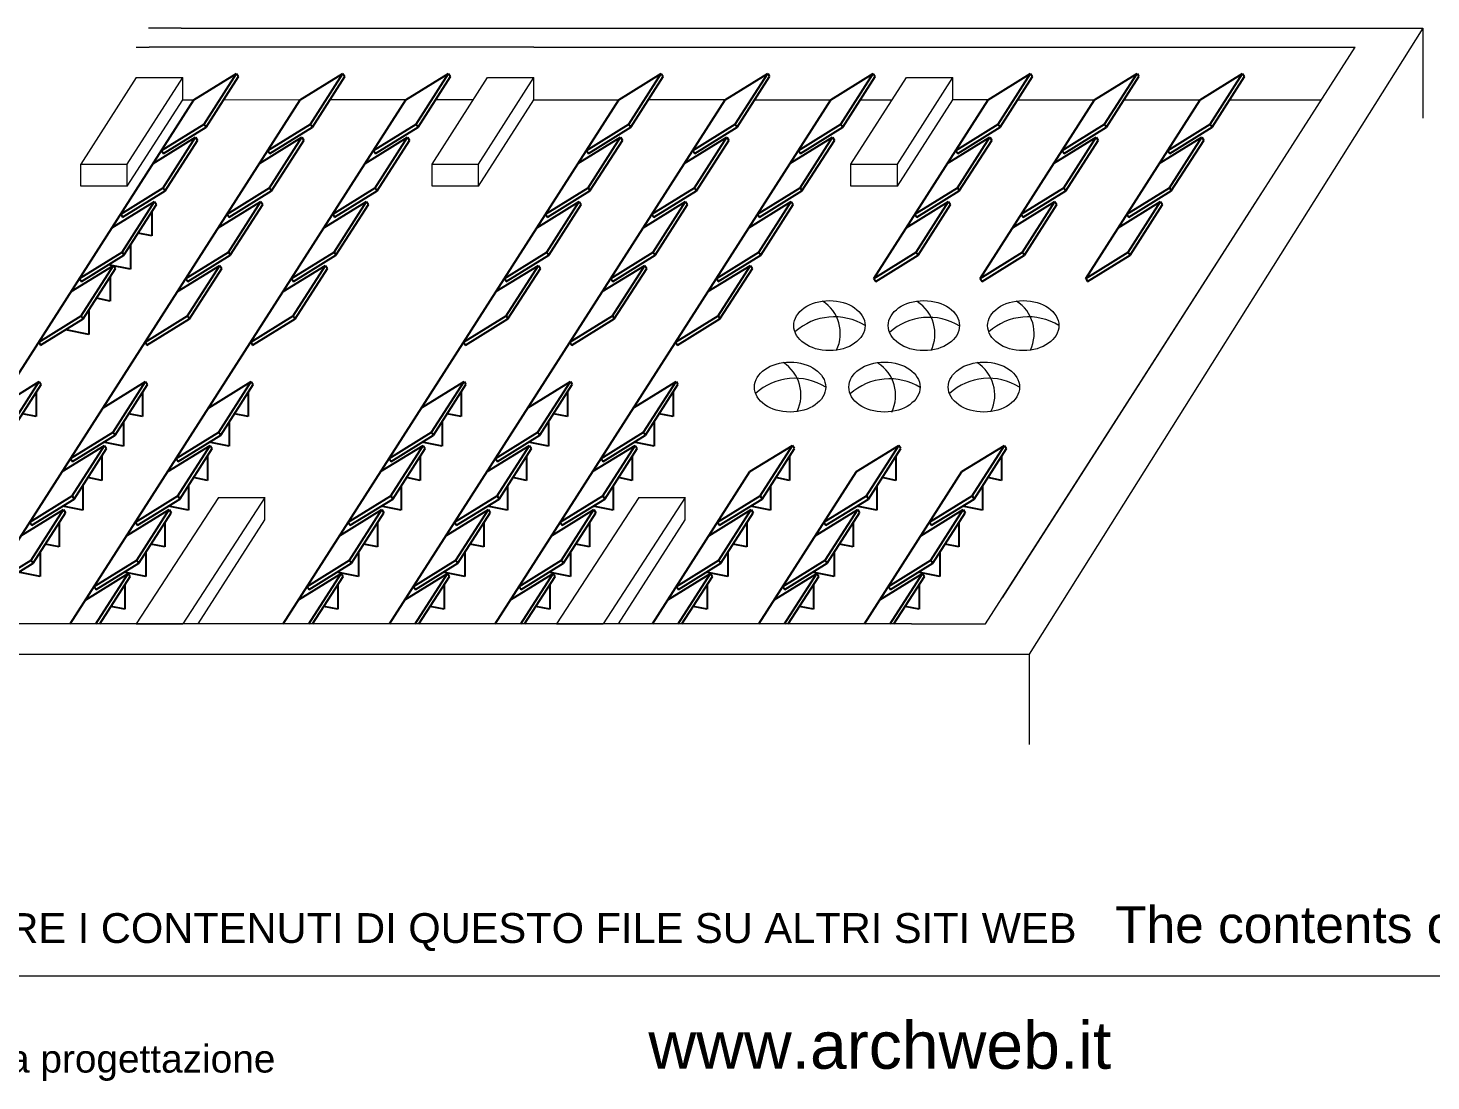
# Model space of a CAD drawing. Header units: millimetres. Extents: x -65 to 139, y 387 to 509.
# Drawn here: x -15.8 to 70.8, y 393 to 458 of the extents above; entities that cross this region are included whole.
import ezdxf

# ---------------------------------------------------------------- set-up
doc = ezdxf.new("R2010")
doc.units = ezdxf.units.MM
doc.layers.add('pannelli', color=1, linetype='Continuous')
doc.layers.add('PROIEZIONI - projections', color=145, linetype='Continuous', lineweight=13)
doc.layers.add('www.archweb.it - All rights reserved', color=2, linetype='Continuous', lineweight=5)
doc.styles.get("Standard").update_dxf_attribs({"font": 'arial.ttf'})

msp = doc.modelspace()

# ---------------------------------------------------------------- linework, layer by layer
at = {"layer": 'pannelli'}
for p, q in [((-5.514, 453.543), (-2.891, 455.165)), ((-4.889, 452.046), (-2.891, 455.165)), ((-4.772, 451.856), (-2.774, 454.975)), ((-2.891, 455.165), (-2.774, 454.975)), ((1.048, 453.543), (3.67, 455.165)), ((1.672, 452.046), (3.67, 455.165)), ((1.79, 451.856), (3.788, 454.975)), ((3.67, 455.165), (3.788, 454.975)), ((7.567, 453.543), (10.189, 455.165)), ((8.191, 452.046), (10.189, 455.165)), ((8.309, 451.856), (10.307, 454.975)), ((10.189, 455.165), (10.307, 454.975)), ((20.699, 453.543), (23.321, 455.165)), ((21.323, 452.046), (23.321, 455.165)), ((21.441, 451.856), (23.439, 454.975)), ((23.321, 455.165), (23.439, 454.975)), ((27.26, 453.543), (29.883, 455.165)), ((27.885, 452.046), (29.883, 455.165)), ((28.002, 451.856), (30, 454.975)), ((29.883, 455.165), (30, 454.975)), ((33.779, 453.543), (36.402, 455.165)), ((34.404, 452.046), (36.402, 455.165)), ((34.521, 451.856), (36.519, 454.975)), ((36.402, 455.165), (36.519, 454.975)), ((43.487, 453.543), (46.109, 455.165)), ((44.112, 452.046), (46.109, 455.165)), ((44.229, 451.856), (46.227, 454.975)), ((46.109, 455.165), (46.227, 454.975)), ((50.049, 453.543), (52.671, 455.165)), ((50.673, 452.046), (52.671, 455.165)), ((50.791, 451.856), (52.789, 454.975)), ((52.671, 455.165), (52.789, 454.975)), ((56.568, 453.543), (59.19, 455.165)), ((57.192, 452.046), (59.19, 455.165)), ((57.31, 451.856), (59.308, 454.975)), ((59.19, 455.165), (59.308, 454.975)), ((-26.228, 421.201), (-5.514, 453.543)), ((-19.667, 421.201), (1.048, 453.543)), ((-13.148, 421.201), (7.567, 453.543)), ((-0.016, 421.201), (20.699, 453.543)), ((6.546, 421.201), (27.26, 453.543)), ((13.065, 421.201), (33.779, 453.543)), ((36.429, 442.523), (43.487, 453.543)), ((42.99, 442.523), (50.049, 453.543)), ((49.509, 442.523), (56.568, 453.543)), ((-7.511, 450.424), (-4.889, 452.046)), ((-7.394, 450.234), (-4.772, 451.856)), ((-4.889, 452.046), (-4.772, 451.856)), ((-0.95, 450.424), (1.672, 452.046)), ((-0.832, 450.234), (1.79, 451.856)), ((1.672, 452.046), (1.79, 451.856)), ((5.569, 450.424), (8.191, 452.046)), ((5.687, 450.234), (8.309, 451.856)), ((8.191, 452.046), (8.309, 451.856)), ((18.701, 450.424), (21.323, 452.046)), ((18.819, 450.234), (21.441, 451.856)), ((21.323, 452.046), (21.441, 451.856)), ((25.263, 450.424), (27.885, 452.046)), ((25.38, 450.234), (28.002, 451.856)), ((27.885, 452.046), (28.002, 451.856)), ((31.782, 450.424), (34.404, 452.046)), ((31.899, 450.234), (34.521, 451.856)), ((34.404, 452.046), (34.521, 451.856)), ((41.489, 450.424), (44.112, 452.046)), ((41.607, 450.234), (44.229, 451.856)), ((44.112, 452.046), (44.229, 451.856)), ((48.051, 450.424), (50.673, 452.046)), ((48.169, 450.234), (50.791, 451.856)), ((50.673, 452.046), (50.791, 451.856)), ((54.57, 450.424), (57.192, 452.046)), ((54.688, 450.234), (57.31, 451.856)), ((57.192, 452.046), (57.31, 451.856)), ((-8.035, 449.607), (-5.412, 451.229)), ((-7.41, 448.11), (-5.412, 451.229)), ((-7.293, 447.92), (-5.295, 451.039)), ((-5.412, 451.229), (-5.295, 451.039)), ((-1.473, 449.607), (1.149, 451.229)), ((-0.849, 448.11), (1.149, 451.229)), ((-0.731, 447.92), (1.267, 451.039)), ((1.149, 451.229), (1.267, 451.039)), ((5.046, 449.607), (7.668, 451.229)), ((5.67, 448.11), (7.668, 451.229)), ((5.788, 447.92), (7.786, 451.039)), ((7.668, 451.229), (7.786, 451.039)), ((18.178, 449.607), (20.8, 451.229)), ((18.802, 448.11), (20.8, 451.229)), ((18.92, 447.92), (20.918, 451.039)), ((20.8, 451.229), (20.918, 451.039)), ((24.74, 449.607), (27.362, 451.229)), ((25.364, 448.11), (27.362, 451.229)), ((25.482, 447.92), (27.479, 451.039)), ((27.362, 451.229), (27.479, 451.039)), ((31.259, 449.607), (33.881, 451.229)), ((31.883, 448.11), (33.881, 451.229)), ((32.001, 447.92), (33.998, 451.039)), ((33.881, 451.229), (33.998, 451.039)), ((40.966, 449.607), (43.588, 451.229)), ((41.591, 448.11), (43.588, 451.229)), ((41.708, 447.92), (43.706, 451.039)), ((43.588, 451.229), (43.706, 451.039)), ((47.528, 449.607), (50.15, 451.229)), ((48.152, 448.11), (50.15, 451.229)), ((48.27, 447.92), (50.268, 451.039)), ((50.15, 451.229), (50.268, 451.039)), ((54.047, 449.607), (56.669, 451.229)), ((54.671, 448.11), (56.669, 451.229)), ((54.789, 447.92), (56.787, 451.039)), ((56.669, 451.229), (56.787, 451.039)), ((-7.511, 450.424), (-7.394, 450.234)), ((-0.95, 450.424), (-0.832, 450.234)), ((5.569, 450.424), (5.687, 450.234)), ((18.701, 450.424), (18.819, 450.234)), ((25.263, 450.424), (25.38, 450.234)), ((31.782, 450.424), (31.899, 450.234)), ((41.489, 450.424), (41.607, 450.234)), ((48.051, 450.424), (48.169, 450.234)), ((54.57, 450.424), (54.688, 450.234)), ((-10.032, 446.488), (-7.41, 448.11)), ((-9.915, 446.298), (-7.293, 447.92)), ((-7.41, 448.11), (-7.293, 447.92)), ((-3.471, 446.488), (-0.849, 448.11)), ((-3.353, 446.298), (-0.731, 447.92)), ((-0.849, 448.11), (-0.731, 447.92)), ((3.048, 446.488), (5.67, 448.11)), ((3.166, 446.298), (5.788, 447.92)), ((5.67, 448.11), (5.788, 447.92)), ((16.18, 446.488), (18.802, 448.11)), ((16.298, 446.298), (18.92, 447.92)), ((18.802, 448.11), (18.92, 447.92)), ((22.742, 446.488), (25.364, 448.11)), ((22.859, 446.298), (25.482, 447.92)), ((25.364, 448.11), (25.482, 447.92)), ((29.261, 446.488), (31.883, 448.11)), ((29.378, 446.298), (32.001, 447.92)), ((31.883, 448.11), (32.001, 447.92)), ((38.968, 446.488), (41.591, 448.11)), ((39.086, 446.298), (41.708, 447.92)), ((41.591, 448.11), (41.708, 447.92)), ((45.53, 446.488), (48.152, 448.11)), ((45.648, 446.298), (48.27, 447.92)), ((48.152, 448.11), (48.27, 447.92)), ((52.049, 446.488), (54.671, 448.11)), ((52.167, 446.298), (54.789, 447.92)), ((54.671, 448.11), (54.789, 447.92)), ((-10.574, 445.642), (-7.952, 447.264)), ((-9.95, 444.145), (-7.952, 447.264)), ((-9.832, 443.954), (-7.834, 447.074)), ((-8.106, 446.65), (-8.106, 445.144)), ((-7.952, 447.264), (-7.834, 447.074)), ((-4.013, 445.642), (-1.39, 447.264)), ((-3.388, 444.145), (-1.39, 447.264)), ((-3.271, 443.954), (-1.273, 447.074)), ((-1.39, 447.264), (-1.273, 447.074)), ((2.506, 445.642), (5.129, 447.264)), ((3.131, 444.145), (5.129, 447.264)), ((3.248, 443.954), (5.246, 447.074)), ((5.129, 447.264), (5.246, 447.074)), ((15.638, 445.642), (18.26, 447.264)), ((16.263, 444.145), (18.26, 447.264)), ((16.38, 443.954), (18.378, 447.074)), ((18.26, 447.264), (18.378, 447.074)), ((22.2, 445.642), (24.822, 447.264)), ((22.824, 444.145), (24.822, 447.264)), ((22.942, 443.954), (24.94, 447.074)), ((24.822, 447.264), (24.94, 447.074)), ((28.719, 445.642), (31.341, 447.264)), ((29.343, 444.145), (31.341, 447.264)), ((29.461, 443.954), (31.459, 447.074)), ((31.341, 447.264), (31.459, 447.074)), ((38.427, 445.642), (41.049, 447.264)), ((39.051, 444.145), (41.049, 447.264)), ((39.169, 443.954), (41.166, 447.074)), ((41.049, 447.264), (41.166, 447.074)), ((44.988, 445.642), (47.61, 447.264)), ((45.612, 444.145), (47.61, 447.264)), ((45.73, 443.954), (47.728, 447.074)), ((47.61, 447.264), (47.728, 447.074)), ((51.507, 445.642), (54.129, 447.264)), ((52.131, 444.145), (54.129, 447.264)), ((52.249, 443.954), (54.247, 447.074)), ((54.129, 447.264), (54.247, 447.074)), ((-10.032, 446.488), (-9.915, 446.298)), ((-3.471, 446.488), (-3.353, 446.298)), ((3.048, 446.488), (3.166, 446.298)), ((16.18, 446.488), (16.298, 446.298)), ((22.742, 446.488), (22.859, 446.298)), ((29.261, 446.488), (29.378, 446.298)), ((38.968, 446.488), (39.086, 446.298)), ((45.53, 446.488), (45.648, 446.298)), ((52.049, 446.488), (52.167, 446.298)), ((-8.106, 445.144), (-8.963, 445.313)), ((-12.572, 442.523), (-9.95, 444.145)), ((-9.95, 444.145), (-9.832, 443.954)), ((-9.421, 444.597), (-9.421, 443.091)), ((-6.011, 442.523), (-3.388, 444.145)), ((-3.388, 444.145), (-3.271, 443.954)), ((0.508, 442.523), (3.131, 444.145)), ((3.131, 444.145), (3.248, 443.954)), ((13.64, 442.523), (16.263, 444.145)), ((16.263, 444.145), (16.38, 443.954)), ((20.202, 442.523), (22.824, 444.145)), ((22.824, 444.145), (22.942, 443.954)), ((26.721, 442.523), (29.343, 444.145)), ((29.343, 444.145), (29.461, 443.954)), ((36.429, 442.523), (39.051, 444.145)), ((39.051, 444.145), (39.169, 443.954)), ((42.99, 442.523), (45.612, 444.145)), ((45.612, 444.145), (45.73, 443.954)), ((49.509, 442.523), (52.131, 444.145)), ((52.131, 444.145), (52.249, 443.954)), ((-13.095, 441.706), (-10.473, 443.328)), ((-12.471, 440.209), (-10.473, 443.328)), ((-12.454, 442.332), (-9.832, 443.954)), ((-9.421, 443.091), (-10.792, 443.361)), ((-10.473, 443.328), (-10.355, 443.138)), ((-6.534, 441.706), (-3.911, 443.328)), ((-5.909, 440.209), (-3.911, 443.328)), ((-5.893, 442.332), (-3.271, 443.954)), ((-3.911, 443.328), (-3.794, 443.138)), ((-0.015, 441.706), (2.608, 443.328)), ((0.61, 440.209), (2.608, 443.328)), ((0.626, 442.332), (3.248, 443.954)), ((2.608, 443.328), (2.725, 443.138)), ((13.117, 441.706), (15.739, 443.328)), ((13.742, 440.209), (15.739, 443.328)), ((13.758, 442.332), (16.38, 443.954)), ((15.739, 443.328), (15.857, 443.138)), ((19.679, 441.706), (22.301, 443.328)), ((20.303, 440.209), (22.301, 443.328)), ((20.32, 442.332), (22.942, 443.954)), ((22.301, 443.328), (22.419, 443.138)), ((26.198, 441.706), (28.82, 443.328)), ((26.822, 440.209), (28.82, 443.328)), ((26.839, 442.332), (29.461, 443.954)), ((28.82, 443.328), (28.938, 443.138)), ((36.549, 442.334), (39.169, 443.954)), ((43.108, 442.332), (45.73, 443.954)), ((49.627, 442.332), (52.249, 443.954)), ((-12.572, 442.523), (-12.454, 442.332)), ((-12.353, 440.018), (-10.355, 443.138)), ((-10.68, 442.631), (-10.68, 441.125)), ((-6.011, 442.523), (-5.893, 442.332)), ((-5.792, 440.018), (-3.794, 443.138)), ((0.508, 442.523), (0.626, 442.332)), ((0.727, 440.018), (2.725, 443.138)), ((13.64, 442.523), (13.758, 442.332)), ((13.859, 440.018), (15.857, 443.138)), ((20.202, 442.523), (20.32, 442.332)), ((20.421, 440.018), (22.419, 443.138)), ((26.721, 442.523), (26.839, 442.332)), ((26.94, 440.018), (28.938, 443.138)), ((36.431, 442.524), (36.549, 442.334)), ((42.992, 442.524), (43.11, 442.334)), ((49.509, 442.523), (49.627, 442.332)), ((-10.68, 441.125), (-11.537, 441.294)), ((-15.093, 438.586), (-12.471, 440.209)), ((-14.975, 438.396), (-12.353, 440.018)), ((-12.471, 440.209), (-12.353, 440.018)), ((-11.996, 440.577), (-11.996, 439.071)), ((-8.532, 438.586), (-5.909, 440.209)), ((-8.414, 438.396), (-5.792, 440.018)), ((-5.909, 440.209), (-5.792, 440.018)), ((-2.013, 438.586), (0.61, 440.209)), ((-1.895, 438.396), (0.727, 440.018)), ((0.61, 440.209), (0.727, 440.018)), ((11.119, 438.586), (13.742, 440.209)), ((11.237, 438.396), (13.859, 440.018)), ((13.742, 440.209), (13.859, 440.018)), ((17.681, 438.586), (20.303, 440.209)), ((17.799, 438.396), (20.421, 440.018)), ((20.303, 440.209), (20.421, 440.018)), ((24.2, 438.586), (26.822, 440.209)), ((24.318, 438.396), (26.94, 440.018)), ((26.822, 440.209), (26.94, 440.018)), ((-11.996, 439.071), (-13.428, 439.353)), ((-15.093, 438.586), (-14.975, 438.396)), ((-8.532, 438.586), (-8.414, 438.396)), ((-2.013, 438.586), (-1.895, 438.396)), ((11.119, 438.586), (11.237, 438.396)), ((17.681, 438.586), (17.799, 438.396)), ((24.2, 438.586), (24.318, 438.396)), ((-17.688, 434.535), (-15.065, 436.158)), ((-17.063, 433.038), (-15.065, 436.158)), ((-16.946, 432.848), (-14.948, 435.967)), ((-15.245, 435.503), (-15.245, 433.997)), ((-15.065, 436.158), (-14.948, 435.967)), ((-11.126, 434.535), (-8.504, 436.158)), ((-10.502, 433.038), (-8.504, 436.158)), ((-10.384, 432.848), (-8.386, 435.967)), ((-8.684, 435.503), (-8.684, 433.997)), ((-8.504, 436.158), (-8.386, 435.967)), ((-4.607, 434.535), (-1.985, 436.158)), ((-3.983, 433.038), (-1.985, 436.158)), ((-3.865, 432.848), (-1.867, 435.967)), ((-2.165, 435.503), (-2.165, 433.997)), ((-1.985, 436.158), (-1.867, 435.967)), ((8.525, 434.535), (11.147, 436.158)), ((9.149, 433.038), (11.147, 436.158)), ((9.267, 432.848), (11.265, 435.967)), ((10.967, 435.503), (10.967, 433.997)), ((10.967, 435.503), (10.967, 433.997)), ((11.147, 436.158), (11.265, 435.967)), ((15.086, 434.535), (17.709, 436.158)), ((15.711, 433.038), (17.709, 436.158)), ((15.829, 432.848), (17.826, 435.967)), ((17.529, 435.503), (17.529, 433.997)), ((17.709, 436.158), (17.826, 435.967)), ((21.605, 434.535), (24.228, 436.158)), ((22.23, 433.038), (24.228, 436.158)), ((22.347, 432.848), (24.345, 435.967)), ((24.048, 435.503), (24.048, 433.997)), ((24.228, 436.158), (24.345, 435.967)), ((-15.245, 433.997), (-16.102, 434.166)), ((-9.855, 433.674), (-9.855, 432.168)), ((-8.684, 433.997), (-9.54, 434.166)), ((-3.336, 433.674), (-3.336, 432.168)), ((-2.165, 433.997), (-3.021, 434.166)), ((9.796, 433.674), (9.796, 432.168)), ((9.796, 433.674), (9.796, 432.168)), ((10.967, 433.997), (10.111, 434.166)), ((10.967, 433.997), (10.111, 434.166)), ((16.357, 433.674), (16.357, 432.168)), ((17.529, 433.997), (16.672, 434.166)), ((22.876, 433.674), (22.876, 432.168)), ((24.048, 433.997), (23.191, 434.166)), ((-13.124, 431.416), (-10.502, 433.038)), ((-13.006, 431.226), (-10.384, 432.848)), ((-10.502, 433.038), (-10.384, 432.848)), ((-6.605, 431.416), (-3.983, 433.038)), ((-6.487, 431.226), (-3.865, 432.848)), ((-3.983, 433.038), (-3.865, 432.848)), ((6.527, 431.416), (9.149, 433.038)), ((6.645, 431.226), (9.267, 432.848)), ((9.149, 433.038), (9.267, 432.848)), ((13.089, 431.416), (15.711, 433.038)), ((13.206, 431.226), (15.829, 432.848)), ((15.711, 433.038), (15.829, 432.848)), ((19.608, 431.416), (22.23, 433.038)), ((19.725, 431.226), (22.347, 432.848)), ((22.23, 433.038), (22.347, 432.848)), ((-13.647, 430.599), (-11.025, 432.221)), ((-13.023, 429.102), (-11.025, 432.221)), ((-12.905, 428.912), (-10.907, 432.031)), ((-9.855, 432.168), (-11.09, 432.411)), ((-11.025, 432.221), (-10.907, 432.031)), ((-7.128, 430.599), (-4.506, 432.221)), ((-6.504, 429.102), (-4.506, 432.221)), ((-6.386, 428.912), (-4.388, 432.031)), ((-3.336, 432.168), (-4.571, 432.411)), ((-4.506, 432.221), (-4.388, 432.031)), ((6.004, 430.599), (8.626, 432.221)), ((6.628, 429.102), (8.626, 432.221)), ((6.746, 428.912), (8.744, 432.031)), ((9.796, 432.168), (8.561, 432.411)), ((9.796, 432.168), (8.561, 432.411)), ((8.626, 432.221), (8.744, 432.031)), ((12.566, 430.599), (15.188, 432.221)), ((13.19, 429.102), (15.188, 432.221)), ((13.308, 428.912), (15.305, 432.031)), ((16.357, 432.168), (15.123, 432.411)), ((15.188, 432.221), (15.305, 432.031)), ((19.085, 430.599), (21.707, 432.221)), ((19.709, 429.102), (21.707, 432.221)), ((19.827, 428.912), (21.824, 432.031)), ((22.876, 432.168), (21.642, 432.411)), ((21.707, 432.221), (21.824, 432.031)), ((28.792, 430.599), (31.414, 432.221)), ((29.417, 429.102), (31.414, 432.221)), ((29.534, 428.912), (31.532, 432.031)), ((31.532, 432.031), (31.414, 432.221)), ((35.354, 430.599), (37.976, 432.221)), ((35.978, 429.102), (37.976, 432.221)), ((36.096, 428.912), (38.094, 432.031)), ((38.094, 432.031), (37.976, 432.221)), ((41.873, 430.599), (44.495, 432.221)), ((42.497, 429.102), (44.495, 432.221)), ((42.615, 428.912), (44.613, 432.031)), ((44.495, 432.221), (44.613, 432.031)), ((-13.124, 431.416), (-13.006, 431.226)), ((-11.204, 431.567), (-11.204, 430.061)), ((-6.605, 431.416), (-6.487, 431.226)), ((-4.685, 431.567), (-4.685, 430.061)), ((6.527, 431.416), (6.645, 431.226)), ((8.447, 431.567), (8.447, 430.061)), ((8.447, 431.567), (8.447, 430.061)), ((13.089, 431.416), (13.206, 431.226)), ((15.008, 431.567), (15.008, 430.061)), ((19.608, 431.416), (19.725, 431.226)), ((21.527, 431.567), (21.527, 430.061)), ((31.235, 431.567), (31.235, 430.061)), ((37.797, 431.567), (37.797, 430.061)), ((44.316, 431.567), (44.316, 430.061)), ((-11.204, 430.061), (-12.061, 430.23)), ((-4.685, 430.061), (-5.542, 430.23)), ((8.447, 430.061), (7.59, 430.23)), ((8.447, 430.061), (7.59, 430.23)), ((15.008, 430.061), (14.152, 430.23)), ((21.527, 430.061), (20.671, 430.23)), ((22.773, 421.201), (28.792, 430.599)), ((29.334, 421.201), (35.354, 430.599)), ((31.235, 430.061), (30.379, 430.23)), ((35.853, 421.201), (41.873, 430.599)), ((37.797, 430.061), (36.94, 430.23)), ((44.316, 430.061), (43.459, 430.23)), ((-12.376, 429.738), (-12.376, 428.232)), ((-5.857, 429.738), (-5.857, 428.232)), ((7.275, 429.738), (7.275, 428.232)), ((7.275, 429.738), (7.275, 428.232)), ((13.837, 429.738), (13.837, 428.232)), ((20.356, 429.738), (20.356, 428.232)), ((30.064, 429.738), (30.064, 428.232)), ((36.625, 429.738), (36.625, 428.232)), ((43.144, 429.738), (43.144, 428.232)), ((-15.645, 427.48), (-13.023, 429.102)), ((-15.527, 427.29), (-12.905, 428.912)), ((-12.376, 428.232), (-13.61, 428.476)), ((-13.023, 429.102), (-12.905, 428.912)), ((-9.126, 427.48), (-6.504, 429.102)), ((-9.008, 427.29), (-6.386, 428.912)), ((-5.857, 428.232), (-7.091, 428.476)), ((-6.504, 429.102), (-6.386, 428.912)), ((4.006, 427.48), (6.628, 429.102)), ((4.124, 427.29), (6.746, 428.912)), ((7.275, 428.232), (6.041, 428.476)), ((7.275, 428.232), (6.041, 428.476)), ((6.628, 429.102), (6.746, 428.912)), ((10.568, 427.48), (13.19, 429.102)), ((10.685, 427.29), (13.308, 428.912)), ((13.837, 428.232), (12.602, 428.476)), ((13.19, 429.102), (13.308, 428.912)), ((17.087, 427.48), (19.709, 429.102)), ((17.204, 427.29), (19.827, 428.912)), ((20.356, 428.232), (19.121, 428.476)), ((19.709, 429.102), (19.827, 428.912)), ((26.794, 427.48), (29.417, 429.102)), ((26.912, 427.29), (29.534, 428.912)), ((30.064, 428.232), (28.829, 428.476)), ((29.417, 429.102), (29.534, 428.912)), ((33.356, 427.48), (35.978, 429.102)), ((33.474, 427.29), (36.096, 428.912)), ((36.625, 428.232), (35.391, 428.476)), ((35.978, 429.102), (36.096, 428.912)), ((39.875, 427.48), (42.497, 429.102)), ((39.993, 427.29), (42.615, 428.912)), ((43.144, 428.232), (41.91, 428.476)), ((42.497, 429.102), (42.615, 428.912)), ((-16.187, 426.634), (-13.564, 428.256)), ((-15.562, 425.137), (-13.564, 428.256)), ((-15.445, 424.946), (-13.447, 428.066)), ((-13.564, 428.256), (-13.447, 428.066)), ((-9.668, 426.634), (-7.045, 428.256)), ((-9.043, 425.137), (-7.045, 428.256)), ((-8.926, 424.946), (-6.928, 428.066)), ((-7.045, 428.256), (-6.928, 428.066)), ((3.464, 426.634), (6.086, 428.256)), ((4.089, 425.137), (6.086, 428.256)), ((4.206, 424.946), (6.204, 428.066)), ((6.086, 428.256), (6.204, 428.066)), ((10.026, 426.634), (12.648, 428.256)), ((10.65, 425.137), (12.648, 428.256)), ((10.768, 424.946), (12.766, 428.066)), ((12.648, 428.256), (12.766, 428.066)), ((16.545, 426.634), (19.167, 428.256)), ((17.169, 425.137), (19.167, 428.256)), ((17.287, 424.946), (19.285, 428.066)), ((19.167, 428.256), (19.285, 428.066)), ((26.253, 426.634), (28.875, 428.256)), ((26.877, 425.137), (28.875, 428.256)), ((26.995, 424.946), (28.992, 428.066)), ((28.875, 428.256), (28.992, 428.066)), ((32.814, 426.634), (35.436, 428.256)), ((33.438, 425.137), (35.436, 428.256)), ((33.556, 424.946), (35.554, 428.066)), ((35.436, 428.256), (35.554, 428.066)), ((39.333, 426.634), (41.955, 428.256)), ((39.957, 425.137), (41.955, 428.256)), ((40.075, 424.946), (42.073, 428.066)), ((41.955, 428.256), (42.073, 428.066)), ((-15.645, 427.48), (-15.527, 427.29)), ((-13.833, 427.462), (-13.833, 425.956)), ((-9.126, 427.48), (-9.008, 427.29)), ((-7.314, 427.462), (-7.314, 425.956)), ((4.006, 427.48), (4.124, 427.29)), ((5.818, 427.462), (5.818, 425.956)), ((5.818, 427.462), (5.818, 425.956)), ((10.568, 427.48), (10.685, 427.29)), ((12.379, 427.462), (12.379, 425.956)), ((17.087, 427.48), (17.204, 427.29)), ((18.898, 427.462), (18.898, 425.956)), ((26.794, 427.48), (26.912, 427.29)), ((28.606, 427.462), (28.606, 425.956)), ((33.356, 427.48), (33.474, 427.29)), ((35.168, 427.462), (35.168, 425.956)), ((39.875, 427.48), (39.993, 427.29)), ((41.686, 427.462), (41.686, 425.956)), ((-13.833, 425.956), (-14.69, 426.125)), ((-7.314, 425.956), (-8.171, 426.125)), ((5.818, 425.956), (4.961, 426.125)), ((5.818, 425.956), (4.961, 426.125)), ((12.379, 425.956), (11.523, 426.125)), ((18.898, 425.956), (18.042, 426.125)), ((28.606, 425.956), (27.749, 426.125)), ((35.168, 425.956), (34.311, 426.125)), ((41.686, 425.956), (40.83, 426.125)), ((-18.185, 423.515), (-15.562, 425.137)), ((-15.562, 425.137), (-15.445, 424.946)), ((-15.005, 425.633), (-15.005, 424.127)), ((-11.666, 423.515), (-9.043, 425.137)), ((-9.043, 425.137), (-8.926, 424.946)), ((-8.486, 425.633), (-8.486, 424.127)), ((1.466, 423.515), (4.089, 425.137)), ((4.089, 425.137), (4.206, 424.946)), ((4.646, 425.633), (4.646, 424.127)), ((4.646, 425.633), (4.646, 424.127)), ((8.028, 423.515), (10.65, 425.137)), ((10.65, 425.137), (10.768, 424.946)), ((11.208, 425.633), (11.208, 424.127)), ((14.547, 423.515), (17.169, 425.137)), ((17.169, 425.137), (17.287, 424.946)), ((17.727, 425.633), (17.727, 424.127)), ((24.255, 423.515), (26.877, 425.137)), ((26.877, 425.137), (26.995, 424.946)), ((27.435, 425.633), (27.435, 424.127)), ((30.816, 423.515), (33.438, 425.137)), ((33.438, 425.137), (33.556, 424.946)), ((33.996, 425.633), (33.996, 424.127)), ((37.335, 423.515), (39.957, 425.137)), ((39.957, 425.137), (40.075, 424.946)), ((40.515, 425.633), (40.515, 424.127)), ((-18.067, 423.324), (-15.445, 424.946)), ((-15.005, 424.127), (-16.343, 424.391)), ((-12.189, 422.698), (-9.566, 424.32)), ((-11.564, 421.201), (-9.566, 424.32)), ((-11.548, 423.324), (-8.926, 424.946)), ((-8.486, 424.127), (-9.824, 424.391)), ((-9.566, 424.32), (-9.449, 424.13)), ((0.943, 422.698), (3.565, 424.32)), ((1.568, 421.201), (3.565, 424.32)), ((1.584, 423.324), (4.206, 424.946)), ((4.646, 424.127), (3.308, 424.391)), ((4.646, 424.127), (3.308, 424.391)), ((3.565, 424.32), (3.683, 424.13)), ((7.505, 422.698), (10.127, 424.32)), ((8.129, 421.201), (10.127, 424.32)), ((8.146, 423.324), (10.768, 424.946)), ((11.208, 424.127), (9.87, 424.391)), ((10.127, 424.32), (10.245, 424.13)), ((14.024, 422.698), (16.646, 424.32)), ((14.648, 421.201), (16.646, 424.32)), ((14.665, 423.324), (17.287, 424.946)), ((17.727, 424.127), (16.389, 424.391)), ((16.646, 424.32), (16.764, 424.13)), ((23.732, 422.698), (26.354, 424.32)), ((24.356, 421.201), (26.354, 424.32)), ((24.372, 423.324), (26.995, 424.946)), ((27.435, 424.127), (26.096, 424.391)), ((26.354, 424.32), (26.471, 424.13)), ((30.293, 422.698), (32.915, 424.32)), ((30.917, 421.201), (32.915, 424.32)), ((30.934, 423.324), (33.556, 424.946)), ((33.996, 424.127), (32.658, 424.391)), ((32.915, 424.32), (33.033, 424.13)), ((36.812, 422.698), (39.434, 424.32)), ((37.436, 421.201), (39.434, 424.32)), ((37.453, 423.324), (40.075, 424.946)), ((40.515, 424.127), (39.177, 424.391)), ((39.434, 424.32), (39.552, 424.13)), ((-11.666, 423.515), (-11.548, 423.324)), ((-11.325, 421.201), (-9.449, 424.13)), ((-9.773, 423.623), (-9.773, 422.117)), ((1.466, 423.515), (1.584, 423.324)), ((1.807, 421.201), (3.683, 424.13)), ((3.359, 423.623), (3.359, 422.117)), ((3.359, 423.623), (3.359, 422.117)), ((8.028, 423.515), (8.146, 423.324)), ((8.369, 421.201), (10.245, 424.13)), ((9.92, 423.623), (9.92, 422.117)), ((14.547, 423.515), (14.665, 423.324)), ((14.888, 421.201), (16.764, 424.13)), ((16.439, 423.623), (16.439, 422.117)), ((24.255, 423.515), (24.372, 423.324)), ((24.595, 421.201), (26.471, 424.13)), ((26.147, 423.623), (26.147, 422.117)), ((30.816, 423.515), (30.934, 423.324)), ((31.157, 421.201), (33.033, 424.13)), ((32.708, 423.623), (32.708, 422.117)), ((37.335, 423.515), (37.453, 423.324)), ((37.676, 421.201), (39.552, 424.13)), ((39.227, 423.623), (39.227, 422.117)), ((-9.773, 422.117), (-10.63, 422.286)), ((3.359, 422.117), (2.502, 422.286)), ((3.359, 422.117), (2.502, 422.286)), ((9.92, 422.117), (9.064, 422.286)), ((16.439, 422.117), (15.583, 422.286)), ((26.147, 422.117), (25.29, 422.286)), ((32.708, 422.117), (31.852, 422.286)), ((39.227, 422.117), (38.371, 422.286))]:
    msp.add_line(p, q, dxfattribs=at)
at = {"layer": 'PROIEZIONI - projections'}
for p, q in [((-6.305, 457.968), (-8.319, 457.968)), ((-6.305, 457.968), (70.311, 457.968)), ((70.311, 457.968), (46.013, 419.332)), ((70.311, 457.968), (70.311, 452.406)), ((-9.078, 456.783), (-8.276, 456.783)), ((12.592, 456.783), (-8.276, 456.783)), ((15.462, 456.783), (12.592, 456.783)), ((15.462, 456.783), (66.122, 456.783)), ((44.368, 422.818), (66.122, 456.783)), ((-9.078, 454.908), (-12.497, 449.571)), ((-9.627, 449.571), (-6.208, 454.908)), ((-9.078, 454.908), (-6.208, 454.908)), ((-6.208, 453.543), (-6.208, 454.908)), ((9.173, 449.571), (12.592, 454.908)), ((12.043, 449.571), (15.462, 454.908)), ((12.592, 454.908), (15.462, 454.908)), ((15.462, 453.543), (15.462, 454.908)), ((35.024, 449.571), (38.443, 454.908)), ((37.894, 449.571), (41.313, 454.908)), ((38.443, 454.908), (41.313, 454.908)), ((41.313, 453.543), (41.313, 454.908)), ((-9.627, 448.205), (-6.208, 453.543)), ((-5.527, 453.523), (-6.221, 453.522)), ((1.04, 453.53), (-3.703, 453.525)), ((7.563, 453.538), (2.864, 453.532)), ((11.717, 453.542), (9.387, 453.54)), ((12.043, 448.205), (15.462, 453.543)), ((15.462, 453.543), (20.699, 453.543)), ((27.26, 453.543), (22.522, 453.543)), ((29.083, 453.543), (33.779, 453.543)), ((35.602, 453.543), (37.568, 453.543)), ((37.894, 448.205), (41.313, 453.543)), ((43.487, 453.543), (41.313, 453.543)), ((45.31, 453.543), (50.049, 453.543)), ((51.872, 453.543), (56.568, 453.543)), ((58.391, 453.543), (64.047, 453.543)), ((-12.497, 449.571), (-9.627, 449.571)), ((-12.497, 448.205), (-12.497, 449.571)), ((-9.627, 448.205), (-9.627, 449.571)), ((9.173, 448.205), (9.173, 449.571)), ((9.173, 449.571), (12.043, 449.571)), ((12.043, 448.205), (12.043, 449.571)), ((35.024, 448.205), (35.024, 449.571)), ((35.024, 449.571), (37.894, 449.571)), ((37.894, 448.205), (37.894, 449.571)), ((-9.627, 448.205), (-12.497, 448.205)), ((12.043, 448.205), (9.173, 448.205)), ((37.894, 448.205), (35.024, 448.205)), ((43.332, 421.201), (60.332, 447.744)), ((-4.002, 429), (-9.08, 421.201)), ((-1.132, 429), (-6.21, 421.201)), ((-4.002, 429), (-1.132, 429)), ((-1.132, 427.635), (-1.132, 429)), ((21.932, 429), (16.854, 421.201)), ((24.802, 429), (19.724, 421.201)), ((21.932, 429), (24.802, 429)), ((24.802, 427.635), (24.802, 429)), ((-5.253, 421.201), (-1.132, 427.635)), ((20.681, 421.201), (24.802, 427.635)), ((38.767, 421.201), (-31.066, 421.201)), ((-9.08, 421.201), (-6.21, 421.201)), ((16.854, 421.201), (19.724, 421.201)), ((38.767, 421.201), (43.332, 421.201)), ((-32.263, 419.332), (44.353, 419.332)), ((44.353, 419.332), (46.013, 419.332)), ((46.013, 419.332), (46.013, 413.77))]:
    msp.add_line(p, q, dxfattribs=at)
for centre, radius, start, end in [((32.001, 439.127), 2.365, 334.1925, 57.64602), ((37.84, 439.094), 2.365, 334.1925, 57.64602), ((43.961, 439.127), 2.365, 334.1925, 57.64602), ((33.99, 436.547), 3.605, 58.15936, 132.2316), ((39.829, 436.515), 3.605, 58.15936, 132.2316), ((45.95, 436.547), 3.605, 58.15936, 132.2316), ((29.572, 435.334), 2.365, 334.1925, 57.64602), ((35.411, 435.302), 2.365, 334.1925, 57.64602), ((41.532, 435.334), 2.365, 334.1925, 57.64602), ((31.561, 432.755), 3.605, 58.15936, 132.2316), ((37.4, 432.722), 3.605, 58.15936, 132.2316), ((43.521, 432.755), 3.605, 58.15936, 132.2316)]:
    msp.add_arc(centre, radius, start, end, dxfattribs=at)
for centre in [(33.693, 439.61), (39.519, 439.61), (45.653, 439.61), (45.653, 439.61), (31.264, 435.818), (31.264, 435.818), (37.09, 435.818), (37.09, 435.818), (43.224, 435.818), (43.224, 435.818), (43.224, 435.818)]:
    msp.add_ellipse(centre, major_axis=(-2.199, 0), ratio=0.702066, dxfattribs=at)
at = {"layer": 'www.archweb.it - All rights reserved', "color": 253}
msp.add_line((-63.959, 399.497), (139.193, 399.497), dxfattribs=at)

# ---------------------------------------------------------------- texts
at = {"layer": 'www.archweb.it - All rights reserved', "color": 7}
msp.add_text("E' SEVERAMENTE VIETATO PUBBLICARE I CONTENUTI DI QUESTO FILE SU ALTRI SITI WEB", height=1.83809, dxfattribs=at).set_placement((-64.397, 401.523))
at = {"layer": 'www.archweb.it - All rights reserved', "color": 1}
msp.add_text('The contents of this file cannot be published on other websites', height=2.27143, dxfattribs=at).set_placement((51.324, 401.52))
at = {"layer": 'www.archweb.it - All rights reserved'}
msp.add_text('www.archweb.it', height=2.91988, dxfattribs=at).set_placement((22.526, 393.759))
at = {"layer": 'www.archweb.it - All rights reserved', "color": 251}
msp.add_text('Disegni di architettura - Strumenti CAD  per la progettazione', height=1.71276, dxfattribs=at).set_placement((-64.187, 393.525))

doc.saveas('drawing.dxf')
